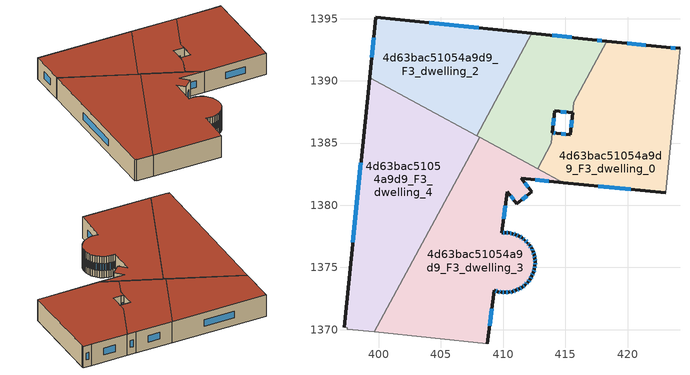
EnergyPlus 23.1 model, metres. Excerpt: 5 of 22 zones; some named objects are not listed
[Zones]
4d63bac51054a9d9_F3_dwelling_0
 floor to 4d63bac51054a9d9_F2_dwelling_0 (EU_floor_Construction): 424.22,1392.61 424.21,1392.36 423.06,1381 414.83,1381.82 412.77,1382.94 413.88,1384.99 413.97,1385.83 414.32,1385.8 415.4,1385.69 415.67,1388.28 418.34,1393.2 423.11,1392.7 z9
 wall outside (EU_wall_Construction): 424.22,1392.61 423.11,1392.7 418.34,1393.2 / 414.83,1381.82 423.06,1381 / 415.58,1387.44 415.4,1385.69 414.32,1385.8 413.97,1385.83 z9:12
 wall adiabatic (EU_wall_Construction): 423.06,1381 424.21,1392.36 424.22,1392.61 z9:12
 wall to 4d63bac51054a9d9_F3_dwelling_1 (EU_wall_Construction): 413.97,1385.83 413.88,1384.99 412.77,1382.94 / 418.34,1393.2 415.67,1388.28 415.58,1387.44 z9:12
 wall to 4d63bac51054a9d9_F3_dwelling_3 (EU_wall_Construction): 412.77,1382.94 414.83,1381.82 z9:12
 window (EU_Window_Construction): 421.48,1392.87 419.96,1393.03 / 423.84,1392.64 423.49,1392.67 / 417.63,1381.54 420.26,1381.28 / 414.2,1385.81 414.09,1385.82 / 415.03,1385.73 414.69,1385.76 / 415.52,1386.84 415.46,1386.28 z10.02:10.98
 roof outside (EU_roof_Construction): 423.06,1381 424.21,1392.36 424.22,1392.61 423.11,1392.7 418.34,1393.2 415.67,1388.28 415.4,1385.69 414.32,1385.8 413.97,1385.83 413.88,1384.99 412.77,1382.94 414.83,1381.82 z12
4d63bac51054a9d9_F3_dwelling_1
 floor to 4d63bac51054a9d9_F2_dwelling_1 (EU_floor_Construction): 418.34,1393.2 415.67,1388.28 415.58,1387.44 414.15,1387.59 413.88,1384.99 412.77,1382.94 407.86,1385.6 412.32,1393.82 417.16,1393.32 z9
 wall outside (EU_wall_Construction): 418.34,1393.2 417.16,1393.32 412.32,1393.82 / 413.97,1385.84 414.15,1387.59 415.58,1387.44 z9:12
 wall to 4d63bac51054a9d9_F3_dwelling_2 (EU_wall_Construction): 412.32,1393.82 407.86,1385.6 z9:12
 wall to 4d63bac51054a9d9_F3_dwelling_4 (EU_wall_Construction): 407.86,1385.6 408.13,1385.46 z9:12
 wall to 4d63bac51054a9d9_F3_dwelling_3 (EU_wall_Construction): 408.13,1385.46 412.77,1382.94 z9:12
 window (EU_Window_Construction): 415.51,1393.49 413.97,1393.65 / 417.94,1393.24 417.56,1393.28 / 414.64,1387.54 415.09,1387.49 / 414.03,1386.43 414.09,1386.99 z10.02:10.98
 roof outside (EU_roof_Construction): 413.88,1384.99 414.15,1387.59 415.58,1387.44 415.67,1388.28 418.34,1393.2 417.16,1393.32 412.32,1393.82 407.86,1385.6 412.77,1382.94 z12
4d63bac51054a9d9_F3_dwelling_2
 floor to 4d63bac51054a9d9_F2_dwelling_2 (EU_floor_Construction): 412.32,1393.82 407.86,1385.6 399.28,1390.26 399.78,1395.1 z9
 wall outside (EU_wall_Construction): 412.32,1393.82 399.78,1395.1 399.28,1390.26 z9:12
 wall to 4d63bac51054a9d9_F3_dwelling_4 (EU_wall_Construction): 399.28,1390.26 407.86,1385.6 z9:12
 window (EU_Window_Construction): 399.61,1393.46 399.45,1391.91 / 408.05,1394.26 404.05,1394.67 z10.02:10.98
 roof outside (EU_roof_Construction): 407.86,1385.6 412.32,1393.82 399.78,1395.1 399.28,1390.26 z12
4d63bac51054a9d9_F3_dwelling_3
 floor to 4d63bac51054a9d9_F2_dwelling_3 (EU_floor_Construction): 414.83,1381.82 411.45,1382.16 412.31,1381.08 411.11,1380.13 410.34,1381.09 409.91,1377.78 410.19,1377.8 410.47,1377.78 410.75,1377.73 411.02,1377.64 411.28,1377.52 411.53,1377.38 411.75,1377.2 411.95,1377 412.13,1376.78 412.28,1376.54 412.4,1376.28 412.49,1376.01 412.55,1375.73 412.57,1375.45 412.56,1375.16 412.52,1374.87 412.43,1374.59 412.32,1374.32 412.17,1374.06 411.99,1373.83 411.78,1373.62 411.55,1373.43 411.3,1373.28 411.03,1373.15 410.75,1373.06 410.46,1373.01 410.16,1372.99 409.87,1373.01 409.58,1373.07 409.3,1373.16 408.74,1368.88 399.65,1369.83 408.13,1385.46 z9
 wall outside (EU_wall_Construction): 408.74,1368.88 409.3,1373.16 409.58,1373.07 409.87,1373.01 410.16,1372.99 410.46,1373.01 410.75,1373.06 411.03,1373.15 411.3,1373.28 411.55,1373.43 411.78,1373.62 411.99,1373.83 412.17,1374.06 412.32,1374.32 412.43,1374.59 412.52,1374.87 412.56,1375.16 412.57,1375.45 412.55,1375.73 412.49,1376.01 412.4,1376.28 412.28,1376.54 412.13,1376.78 411.95,1377 411.75,1377.2 411.53,1377.38 411.28,1377.52 411.02,1377.64 410.75,1377.73 410.47,1377.78 410.19,1377.8 409.91,1377.78 410.34,1381.09 411.11,1380.13 412.31,1381.08 411.45,1382.16 414.83,1381.82 z9:12
 wall adiabatic (EU_wall_Construction): 399.65,1369.83 408.74,1368.88 z9:12
 wall to 4d63bac51054a9d9_F3_dwelling_4 (EU_wall_Construction): 408.13,1385.46 399.65,1369.83 z9:12
 window (EU_Window_Construction): 410.66,1377.74 410.57,1377.76 / 410.93,1377.67 410.84,1377.7 / 411.19,1377.56 411.11,1377.6 / 411.44,1377.43 411.37,1377.47 / 411.68,1377.26 411.6,1377.32 / 411.89,1377.07 411.82,1377.13 / 412.07,1376.86 412.02,1376.93 / 412.23,1376.62 412.18,1376.7 / 412.36,1376.37 412.32,1376.45 / 412.46,1376.1 412.43,1376.19 / 412.53,1375.83 412.51,1375.92 / 412.56,1375.54 412.56,1375.64 / 412.56,1375.26 412.57,1375.35 / 412.53,1374.97 412.55,1375.06 / 412.46,1374.68 412.49,1374.78 / 412.36,1374.41 412.39,1374.5 / 412.22,1374.15 412.27,1374.23 / 412.05,1373.91 412.11,1373.98 / 411.85,1373.69 411.92,1373.75 / 411.63,1373.49 411.7,1373.55 / 411.39,1373.33 411.47,1373.38 / 411.12,1373.19 411.21,1373.23 / 410.85,1373.09 410.94,1373.12 / 410.56,1373.03 410.65,1373.05 / 410.26,1373 410.36,1373 / 409.97,1373 410.06,1373 / 409.68,1373.05 409.77,1373.03 / 409.39,1373.13 409.48,1373.1 / 408.93,1370.34 409.11,1371.7 / 412.6,1382.04 413.68,1381.94 / 412.01,1381.45 411.74,1381.79 / 411.52,1380.45 411.9,1380.76 / 410.6,1380.76 410.85,1380.45 / 410.05,1378.91 410.19,1379.96 / 410.09,1377.79 410,1377.79 / 410.38,1377.78 410.29,1377.79 z10.02:10.98
 roof outside (EU_roof_Construction): 411.55,1373.43 411.78,1373.62 411.99,1373.83 412.17,1374.06 412.32,1374.32 412.43,1374.59 412.52,1374.87 412.56,1375.16 412.57,1375.45 412.55,1375.73 412.49,1376.01 412.4,1376.28 412.28,1376.54 412.13,1376.78 411.95,1377 411.75,1377.2 411.53,1377.38 411.28,1377.52 411.02,1377.64 410.75,1377.73 410.47,1377.78 410.19,1377.8 409.91,1377.78 410.34,1381.09 411.11,1380.13 412.31,1381.08 411.45,1382.16 414.83,1381.82 408.13,1385.46 399.65,1369.83 408.74,1368.88 409.3,1373.16 409.58,1373.07 409.87,1373.01 410.16,1372.99 410.46,1373.01 410.75,1373.06 411.03,1373.15 411.3,1373.28 z12
4d63bac51054a9d9_F3_dwelling_4
 floor to 4d63bac51054a9d9_F2_dwelling_4 (EU_floor_Construction): 408.13,1385.46 399.65,1369.83 397.46,1370.05 397.47,1370.18 397.21,1370.2 399.28,1390.26 z9
 wall outside (EU_wall_Construction): 399.28,1390.26 397.21,1370.2 z9:12
 wall adiabatic (EU_wall_Construction): 397.21,1370.2 397.47,1370.18 397.46,1370.05 399.65,1369.83 z9:12
 window (EU_Window_Construction): 398.58,1383.44 397.91,1377.03 z10.02:10.98
 roof outside (EU_roof_Construction): 399.65,1369.83 408.13,1385.46 399.28,1390.26 397.21,1370.2 397.47,1370.18 397.46,1370.05 z12
[Building]
EU S2 Campaign: North Axis=0; Terrain=City; Solar Distribution=FullExterior
[Site:Location]
Vienna: Latitude=48; Longitude=16.5; Time Zone=1; Elevation=183
[SizingPeriod:WeatherFileDays]
AnnualSizingPeriod: Begin Month=1; Begin Day of Month=1; End Month=12; End Day of Month=31; Day of Week for Start Day=Monday; Use Weather File Daylight Saving Period=No; Use Weather File Rain and Snow Indicators=No
[MATERIAL]
EU_InternalMass_Material: Roughness=MediumRough; Thickness=0.1; Conductivity=1; Density=1800; Specific Heat=900; Thermal Absorptance=0.9; Solar Absorptance=0.7; Visible Absorptance=0.7
[MATERIAL:NOMASS] Roughness=MediumRough; Thermal Absorptance=0.9; Solar Absorptance=0.7; Visible Absorptance=0.7
Name | Thermal Resistance
EU_wall_NoMass | 0.942466
EU_roof_NoMass | 0.551687
EU_floor_NoMass | 0.66527
[WINDOWMATERIAL:SIMPLEGLAZINGSYSTEM]
EU_Window_SimpleGlazing: UFactor=2.03367; Solar Heat Gain Coefficient=0.65; Visible Transmittance=0.65
[CONSTRUCTION]
EU_wall_Construction: EU_wall_NoMass
EU_roof_Construction: EU_roof_NoMass
EU_floor_Construction: EU_floor_NoMass
EU_Window_Construction: EU_Window_SimpleGlazing
EU_InternalMass_Construction: EU_InternalMass_Material
[ZONE] Type=1; Multiplier=1; Ceiling Height=autocalculate; Floor Area=autocalculate; Part of Total Floor Area=Yes
Name | Volume
4d63bac51054a9d9_F3_dwelling_0 | 285.6
4d63bac51054a9d9_F3_dwelling_1 | 172.236
4d63bac51054a9d9_F3_dwelling_2 | 228.916
4d63bac51054a9d9_F3_dwelling_3 | 343.316
4d63bac51054a9d9_F3_dwelling_4 | 343.371
[INTERNALMASS] Construction=EU_InternalMass_Construction
Name | Zone or ZoneList | Surface Area
4d63bac51054a9d9_F3_dwelling_0_EU_InternalMass | 4d63bac51054a9d9_F3_dwelling_0 | 95.2028
4d63bac51054a9d9_F3_dwelling_1_EU_InternalMass | 4d63bac51054a9d9_F3_dwelling_1 | 57.4126
4d63bac51054a9d9_F3_dwelling_2_EU_InternalMass | 4d63bac51054a9d9_F3_dwelling_2 | 76.3055
4d63bac51054a9d9_F3_dwelling_3_EU_InternalMass | 4d63bac51054a9d9_F3_dwelling_3 | 114.438
4d63bac51054a9d9_F3_dwelling_4_EU_InternalMass | 4d63bac51054a9d9_F3_dwelling_4 | 114.457
[OTHEREQUIPMENT] Fuel Type=Electricity; Design Level Calculation Method=Watts/Area; Power per Zone Floor Area=1; Fraction Latent=0; Fraction Radiant=0; Fraction Lost=0; Carbon Dioxide Generation Rate=0; EndUse Subcategory=EU_Step8_InternalGains
Name | Zone or ZoneList or Space or SpaceList | Schedule
EU_Step8_InternalGain_4d63bac51054a9d9_F3_dwelling_0_f000 | 4d63bac51054a9d9_F3_dwelling_0 | EU_Step8_GainSchedule_4d63bac51054a9d9_F3_dwelling_0_f000
EU_Step8_InternalGain_4d63bac51054a9d9_F3_dwelling_1_f000 | 4d63bac51054a9d9_F3_dwelling_1 | EU_Step8_GainSchedule_4d63bac51054a9d9_F3_dwelling_1_f000
EU_Step8_InternalGain_4d63bac51054a9d9_F3_dwelling_2_f000 | 4d63bac51054a9d9_F3_dwelling_2 | EU_Step8_GainSchedule_4d63bac51054a9d9_F3_dwelling_2_f000
EU_Step8_InternalGain_4d63bac51054a9d9_F3_dwelling_3_f000 | 4d63bac51054a9d9_F3_dwelling_3 | EU_Step8_GainSchedule_4d63bac51054a9d9_F3_dwelling_3_f000
EU_Step8_InternalGain_4d63bac51054a9d9_F3_dwelling_4_f000 | 4d63bac51054a9d9_F3_dwelling_4 | EU_Step8_GainSchedule_4d63bac51054a9d9_F3_dwelling_4_f000
[ZONEVENTILATION:DESIGNFLOWRATE] Schedule=EU_AlwaysOn; Design Flow Rate Calculation Method=AirChanges/Hour; Air Changes per Hour=0.530523; Ventilation Type=Natural; Fan Pressure Rise=0; Fan Total Efficiency=1; Constant Term Coefficient=1; Temperature Term Coefficient=0; Velocity Term Coefficient=0; Velocity Squared Term Coefficient=0; Minimum Indoor Temperature=-100; Maximum Indoor Temperature=100; Delta Temperature=-100; Minimum Outdoor Temperature=-100; Maximum Outdoor Temperature=100; Maximum Wind Speed=40
Name | Zone or ZoneList or Space or SpaceList
EU_ConstantAir_4d63bac51054a9d9_F3_dwelling_0 | 4d63bac51054a9d9_F3_dwelling_0
EU_ConstantAir_4d63bac51054a9d9_F3_dwelling_1 | 4d63bac51054a9d9_F3_dwelling_1
EU_ConstantAir_4d63bac51054a9d9_F3_dwelling_2 | 4d63bac51054a9d9_F3_dwelling_2
EU_ConstantAir_4d63bac51054a9d9_F3_dwelling_3 | 4d63bac51054a9d9_F3_dwelling_3
EU_ConstantAir_4d63bac51054a9d9_F3_dwelling_4 | 4d63bac51054a9d9_F3_dwelling_4
[HVACTEMPLATE:ZONE:IDEALLOADSAIRSYSTEM] System Availability Schedule=EU_AlwaysOn; Maximum Heating Supply Air Temperature=50; Minimum Cooling Supply Air Temperature=13; Maximum Heating Supply Air Humidity Ratio=0.0156; Minimum Cooling Supply Air Humidity Ratio=0.0077; Heating Limit=NoLimit; Cooling Limit=NoLimit; Heating Availability Schedule=EU_AlwaysOn; Cooling Availability Schedule=EU_CoolingOff; Dehumidification Control Type=ConstantSensibleHeatRatio; Cooling Sensible Heat Ratio=0.7; Dehumidification Setpoint=60; Humidification Control Type=None; Humidification Setpoint=30; Outdoor Air Method=None; Outdoor Air Flow Rate per Person=0.00944; Outdoor Air Flow Rate per Zone Floor Area=0; Outdoor Air Flow Rate per Zone=0; Demand Controlled Ventilation Type=None; Outdoor Air Economizer Type=NoEconomizer; Heat Recovery Type=None; Sensible Heat Recovery Effectiveness=0.7; Latent Heat Recovery Effectiveness=0.65
Name | Template Thermostat
4d63bac51054a9d9_F3_dwelling_0 | EU_HeatOnly_4d63bac51054a9d9_F3_dwelling_0
4d63bac51054a9d9_F3_dwelling_1 | EU_HeatOnly_4d63bac51054a9d9_F3_dwelling_1
4d63bac51054a9d9_F3_dwelling_2 | EU_HeatOnly_4d63bac51054a9d9_F3_dwelling_2
4d63bac51054a9d9_F3_dwelling_3 | EU_HeatOnly_4d63bac51054a9d9_F3_dwelling_3
4d63bac51054a9d9_F3_dwelling_4 | EU_HeatOnly_4d63bac51054a9d9_F3_dwelling_4
[SIZING:ZONE] Zone Cooling Design Supply Air Temperature Input Method=SupplyAirTemperature; Zone Cooling Design Supply Air Temperature=13; Zone Heating Design Supply Air Temperature Input Method=SupplyAirTemperature; Zone Heating Design Supply Air Temperature=50; Zone Cooling Design Supply Air Humidity Ratio=0.008; Zone Heating Design Supply Air Humidity Ratio=0.008; Cooling Design Air Flow Method=DesignDay; Cooling Design Air Flow Rate=0; Cooling Minimum Air Flow per Zone Floor Area=0.000762; Cooling Minimum Air Flow=0; Cooling Minimum Air Flow Fraction=0.2; Heating Design Air Flow Method=DesignDay; Heating Design Air Flow Rate=0; Heating Maximum Air Flow per Zone Floor Area=0.002032; Heating Maximum Air Flow=0.141576; Heating Maximum Air Flow Fraction=0.3; Account for Dedicated Outdoor Air System=No; Dedicated Outdoor Air System Control Strategy=NeutralSupplyAir; Dedicated Outdoor Air Low Setpoint Temperature for Design=autosize; Dedicated Outdoor Air High Setpoint Temperature for Design=autosize; Zone Load Sizing Method=Sensible Load Only No Latent Load; Zone Latent Cooling Design Supply Air Humidity Ratio Input Method=HumidityRatioDifference; Zone Cooling Design Supply Air Humidity Ratio Difference=0.005; Zone Latent Heating Design Supply Air Humidity Ratio Input Method=HumidityRatioDifference; Zone Humidification Design Supply Air Humidity Ratio Difference=0.005
4d63bac51054a9d9_F3_dwelling_0; 4d63bac51054a9d9_F3_dwelling_1; 4d63bac51054a9d9_F3_dwelling_2; 4d63bac51054a9d9_F3_dwelling_3; 4d63bac51054a9d9_F3_dwelling_4
[SCHEDULE:CONSTANT]
Name | Hourly Value
EU_AlwaysOn | 1
EU_CoolingOff | 0
[SCHEDULE:FILE] Column Number=1; Rows to Skip at Top=0; Number of Hours of Data=8760; Column Separator=Comma; Interpolate to Timestep=No; Minutes per Item=60; Adjust Schedule for Daylight Savings=Yes
Name | File
EU_Step8_GainSchedule_4d63bac51054a9d9_F3_dwelling_0_f000 | ../../schedules/4d63bac51054a9d9/4d63bac51054a9d9_F3_dwelling_0_f000_gain.csv
EU_Step8_GainSchedule_4d63bac51054a9d9_F3_dwelling_1_f000 | ../../schedules/4d63bac51054a9d9/4d63bac51054a9d9_F3_dwelling_1_f000_gain.csv
EU_Step8_GainSchedule_4d63bac51054a9d9_F3_dwelling_2_f000 | ../../schedules/4d63bac51054a9d9/4d63bac51054a9d9_F3_dwelling_2_f000_gain.csv
EU_Step8_GainSchedule_4d63bac51054a9d9_F3_dwelling_3_f000 | ../../schedules/4d63bac51054a9d9/4d63bac51054a9d9_F3_dwelling_3_f000_gain.csv
EU_Step8_GainSchedule_4d63bac51054a9d9_F3_dwelling_4_f000 | ../../schedules/4d63bac51054a9d9/4d63bac51054a9d9_F3_dwelling_4_f000_gain.csv
